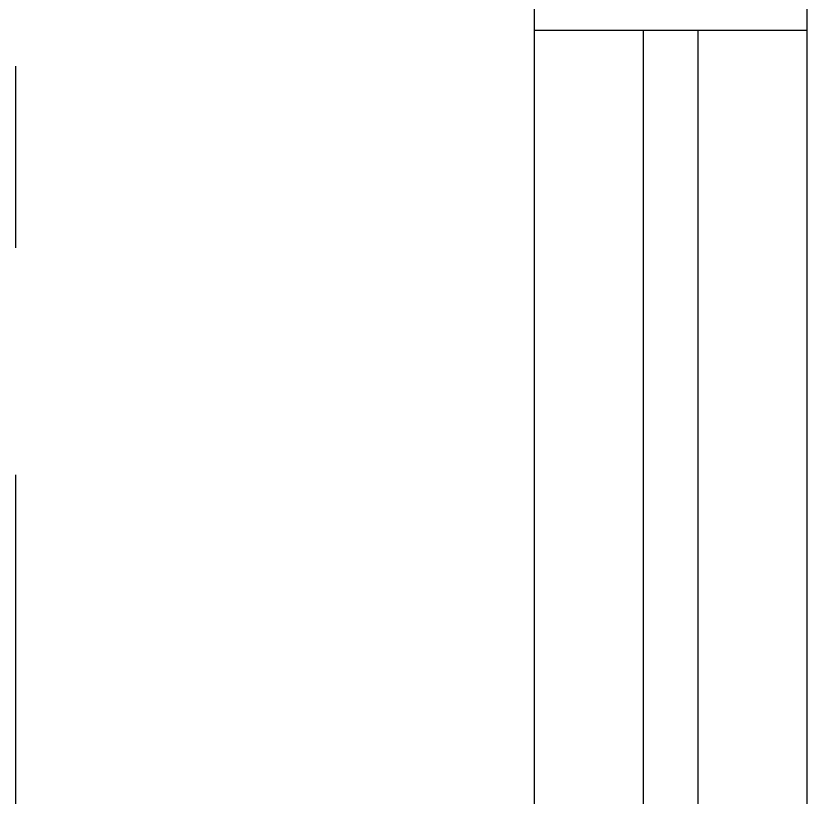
# Model space of a CAD drawing. Header units: inches. Extents: x 542787 to 543192, y 9574025 to 9574373.
# Drawn here: x 542827.7912 to 542828.2266, y 9574184.8547 to 9574185.2849 of the extents above; entities that cross this region are included whole.
import ezdxf

# ---------------------------------------------------------------- set-up
doc = ezdxf.new("R2010")
doc.units = ezdxf.units.IN
doc.header["$MEASUREMENT"] = 0
doc.linetypes.add('DASHDOT2', pattern=[0.5, 0.25, -0.125, 0, -0.125])
doc.linetypes.add('HIDDEN2', pattern=[4.7625, 3.175, -1.5875])
doc.layers.add('CERCADURA', color=7, linetype='Continuous')
doc.layers.add('I-ARQ', color=8, linetype='Continuous')

msp = doc.modelspace()

# ---------------------------------------------------------------- linework, layer by layer
at = {"layer": 'CERCADURA', "color": 9, "linetype": 'DASHDOT2'}
msp.add_lwpolyline([(542827.79116, 9574186.04711), (542834.86525, 9574186.04711), (542834.86525, 9574182.38219), (542827.79116, 9574182.38219)], close=True, dxfattribs=at)
at = {"layer": 'I-ARQ'}
for p, q in [((542828.07648, 9574186.04711), (542828.07648, 9574184.77699)), ((542828.22648, 9574185.4885), (542828.22648, 9574184.77699))]:
    msp.add_line(p, q, dxfattribs=at)
at = {"layer": 'I-ARQ', "linetype": 'HIDDEN2'}
for p, q in [((542828.07648, 9574185.27699), (542828.22648, 9574185.27699)), ((542828.13648, 9574184.77699), (542828.13648, 9574185.27699)), ((542828.16648, 9574185.27699), (542828.16648, 9574184.77699))]:
    msp.add_line(p, q, dxfattribs=at)
at = {"layer": 'I-ARQ', "lineweight": 5}
for points in [[(542828.22648, 9574184.96388), (542828.22648, 9574184.96388), (542828.22679, 9574184.96388), (542828.22679, 9574184.96388)], [(542828.22648, 9574184.96388), (542828.22648, 9574184.96388), (542828.22648, 9574184.94509), (542828.22648, 9574184.94509)], [(542828.22648, 9574184.94509), (542828.22648, 9574184.94509), (542828.22648, 9574184.92631), (542828.22648, 9574184.92631)], [(542828.22648, 9574184.92935), (542828.22648, 9574184.92935), (542828.22648, 9574184.93761), (542828.22648, 9574184.93761)], [(542828.22648, 9574184.92631), (542828.22648, 9574184.92631), (542828.22679, 9574184.92631), (542828.22679, 9574184.92631)]]:
    msp.add_open_spline(points, degree=3, dxfattribs=at)
msp.add_open_spline([(542828.22648, 9574184.95257), (542828.22648, 9574184.95257), (542828.22648, 9574184.95257), (542828.22648, 9574184.95257), (542828.22648, 9574184.95257), (542828.22648, 9574184.95257), (542828.22648, 9574184.95257), (542828.22648, 9574184.95257), (542828.22648, 9574184.95257), (542828.22648, 9574184.95257), (542828.22648, 9574184.95257), (542828.22648, 9574184.95257), (542828.22648, 9574184.95257), (542828.22648, 9574184.95257), (542828.22648, 9574184.95257), (542828.22648, 9574184.95257), (542828.22648, 9574184.95257), (542828.22648, 9574184.95257), (542828.22648, 9574184.95257), (542828.22648, 9574184.95257), (542828.22648, 9574184.95257), (542828.22648, 9574184.95257), (542828.22648, 9574184.95257), (542828.22648, 9574184.95257), (542828.22648, 9574184.95257), (542828.22648, 9574184.95257), (542828.22648, 9574184.95257), (542828.22648, 9574184.95257), (542828.22648, 9574184.95257), (542828.22648, 9574184.95257), (542828.22648, 9574184.95257), (542828.22648, 9574184.95257), (542828.22648, 9574184.95257), (542828.22648, 9574184.95257), (542828.22648, 9574184.95257), (542828.22648, 9574184.95257)], degree=3, knots=[0, 0, 0, 0, 0.111111, 0.111111, 0.111111, 0.111111, 0.222222, 0.222222, 0.222222, 0.222222, 0.333333, 0.333333, 0.333333, 0.333333, 0.444444, 0.444444, 0.444444, 0.444444, 0.555556, 0.555556, 0.555556, 0.555556, 0.666667, 0.666667, 0.666667, 0.666667, 0.777778, 0.777778, 0.777778, 0.777778, 0.888889, 0.888889, 0.888889, 0.888889, 1, 1, 1, 1], dxfattribs=at)

doc.saveas('drawing.dxf')
